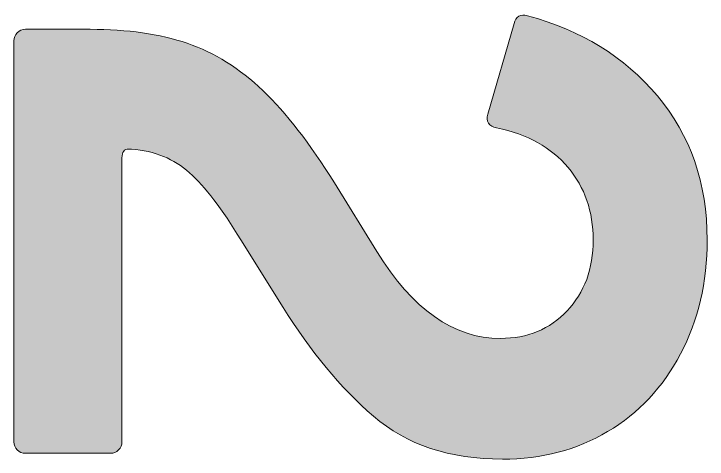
# Model space of a CAD drawing. Header units: millimetres. Extents: x 88.3 to 184.3, y 66.7 to 161.2.
# Drawn here: x 178.17 to 184.25, y 113.9 to 117.8 of the extents above; entities that cross this region are included whole.
import ezdxf

# ---------------------------------------------------------------- set-up
doc = ezdxf.new("R2010")
doc.units = ezdxf.units.MM
doc.header["$MEASUREMENT"] = 0
doc.layers.add('Font Engravings', color=7, linetype='Continuous', lineweight=0)

msp = doc.modelspace()

# ---------------------------------------------------------------- hatches: boundary and pattern name
at = {"layer": 'Font Engravings', "true_color": 0x000000, "transparency": 33554687}
h = msp.add_hatch(color=18, dxfattribs=at)
h.dxf.hatch_style = 2
edge = h.paths.add_edge_path()
edge.add_spline(control_points=[(178.2031, 113.9758), (178.1831, 113.9956), (178.1734, 114.0196), (178.1734, 114.0478), (178.1734, 114.0478), (178.1734, 117.5615), (178.1734, 117.5615), (178.1734, 117.5897), (178.1831, 117.6137), (178.2031, 117.6335), (178.2227, 117.6533), (178.2465, 117.6631), (178.2751, 117.6631), (178.2751, 117.6631), (178.8425, 117.6631), (178.8425, 117.6631), (179.1698, 117.6631), (179.4533, 117.6221), (179.6934, 117.5403), (179.9332, 117.4585), (180.1547, 117.3201), (180.3576, 117.1255), (180.5609, 116.9307), (180.7697, 116.6613), (180.9843, 116.3169), (180.9843, 116.3169), (181.3567, 115.7158), (181.3567, 115.7158), (181.6675, 115.2078), (182.0285, 114.9537), (182.4405, 114.9537), (182.6776, 114.9537), (182.8726, 115.0341), (183.0248, 115.195), (183.1771, 115.3559), (183.2536, 115.5633), (183.2536, 115.8174), (183.2536, 116.0658), (183.1799, 116.2775), (183.0331, 116.4523), (182.8863, 116.6273), (182.6776, 116.7431), (182.4068, 116.7994), (182.373, 116.8051), (182.3489, 116.8192), (182.3348, 116.8418), (182.3207, 116.8644), (182.3193, 116.8899), (182.3306, 116.9179), (182.3306, 116.9179), (182.5591, 117.7139), (182.5591, 117.7139), (182.5763, 117.7761), (182.6156, 117.7985), (182.6776, 117.7816), (183.1461, 117.6574), (183.5257, 117.4232), (183.8165, 117.0788), (184.1073, 116.7346), (184.2527, 116.314), (184.2527, 115.8174), (184.2527, 115.4448), (184.1748, 115.1118), (184.0198, 114.8183), (183.8644, 114.5248), (183.6512, 114.2976), (183.3804, 114.1367), (183.1096, 113.9758), (182.8016, 113.8954), (182.4578, 113.8954), (181.9947, 113.8954), (181.6179, 114.0211), (181.3271, 114.2721), (181.0363, 114.5234), (180.7728, 114.8409), (180.5354, 115.2247), (180.5354, 115.2247), (180.1633, 115.8174), (180.1633, 115.8174), (179.9993, 116.0882), (179.8498, 116.2844), (179.7144, 116.4058), (179.579, 116.5273), (179.4095, 116.5963), (179.2063, 116.6132), (179.2063, 116.6132), (179.1808, 116.6132), (179.1808, 116.6132), (179.1415, 116.6132), (179.1215, 116.5877), (179.1215, 116.5371), (179.1215, 116.5371), (179.1215, 114.0478), (179.1215, 114.0478), (179.1215, 114.0196), (179.1119, 113.9956), (179.0919, 113.9758), (179.0723, 113.9562), (179.0485, 113.9462), (179.0203, 113.9462), (179.0203, 113.9462), (178.2751, 113.9462), (178.2751, 113.9462), (178.2465, 113.9462), (178.2227, 113.9562), (178.2031, 113.9758)], knot_values=[0, 0, 0, 0, 1, 1, 1, 2, 2, 2, 3, 3, 3, 4, 4, 4, 5, 5, 5, 6, 6, 6, 7, 7, 7, 8, 8, 8, 9, 9, 9, 10, 10, 10, 11, 11, 11, 12, 12, 12, 13, 13, 13, 14, 14, 14, 15, 15, 15, 16, 16, 16, 17, 17, 17, 18, 18, 18, 19, 19, 19, 20, 20, 20, 21, 21, 21, 22, 22, 22, 23, 23, 23, 24, 24, 24, 25, 25, 25, 26, 26, 26, 27, 27, 27, 28, 28, 28, 29, 29, 29, 30, 30, 30, 31, 31, 31, 32, 32, 32, 33, 33, 33, 34, 34, 34, 35, 35, 35, 35], degree=3, periodic=0)

# ---------------------------------------------------------------- linework, layer by layer
at = {"layer": 'Font Engravings'}
msp.add_open_spline([(178.2031, 113.9758), (178.1831, 113.9956), (178.1734, 114.0196), (178.1734, 114.0478), (178.1734, 114.0478), (178.1734, 117.5615), (178.1734, 117.5615), (178.1734, 117.5897), (178.1831, 117.6137), (178.2031, 117.6335), (178.2227, 117.6533), (178.2465, 117.6631), (178.2751, 117.6631), (178.2751, 117.6631), (178.8425, 117.6631), (178.8425, 117.6631), (179.1698, 117.6631), (179.4533, 117.6221), (179.6934, 117.5403), (179.9332, 117.4585), (180.1547, 117.3201), (180.3576, 117.1255), (180.5609, 116.9307), (180.7697, 116.6613), (180.9843, 116.3169), (180.9843, 116.3169), (181.3567, 115.7158), (181.3567, 115.7158), (181.6675, 115.2078), (182.0285, 114.9537), (182.4405, 114.9537), (182.6776, 114.9537), (182.8726, 115.0341), (183.0248, 115.195), (183.1771, 115.3559), (183.2536, 115.5633), (183.2536, 115.8174), (183.2536, 116.0658), (183.1799, 116.2775), (183.0331, 116.4523), (182.8863, 116.6273), (182.6776, 116.7431), (182.4068, 116.7994), (182.373, 116.8051), (182.3489, 116.8192), (182.3348, 116.8418), (182.3207, 116.8644), (182.3193, 116.8899), (182.3306, 116.9179), (182.3306, 116.9179), (182.5591, 117.7139), (182.5591, 117.7139), (182.5763, 117.7761), (182.6156, 117.7985), (182.6776, 117.7816), (183.1461, 117.6574), (183.5257, 117.4232), (183.8165, 117.0788), (184.1073, 116.7346), (184.2527, 116.314), (184.2527, 115.8174), (184.2527, 115.4448), (184.1748, 115.1118), (184.0198, 114.8183), (183.8644, 114.5248), (183.6512, 114.2976), (183.3804, 114.1367), (183.1096, 113.9758), (182.8016, 113.8954), (182.4578, 113.8954), (181.9947, 113.8954), (181.6179, 114.0211), (181.3271, 114.2721), (181.0363, 114.5234), (180.7728, 114.8409), (180.5354, 115.2247), (180.5354, 115.2247), (180.1633, 115.8174), (180.1633, 115.8174), (179.9993, 116.0882), (179.8498, 116.2844), (179.7144, 116.4058), (179.579, 116.5273), (179.4095, 116.5963), (179.2063, 116.6132), (179.2063, 116.6132), (179.1808, 116.6132), (179.1808, 116.6132), (179.1415, 116.6132), (179.1215, 116.5877), (179.1215, 116.5371), (179.1215, 116.5371), (179.1215, 114.0478), (179.1215, 114.0478), (179.1215, 114.0196), (179.1119, 113.9956), (179.0919, 113.9758), (179.0723, 113.9562), (179.0485, 113.9462), (179.0203, 113.9462), (179.0203, 113.9462), (178.2751, 113.9462), (178.2751, 113.9462), (178.2465, 113.9462), (178.2227, 113.9562), (178.2031, 113.9758)], degree=3, knots=[0, 0, 0, 0, 1, 1, 1, 2, 2, 2, 3, 3, 3, 4, 4, 4, 5, 5, 5, 6, 6, 6, 7, 7, 7, 8, 8, 8, 9, 9, 9, 10, 10, 10, 11, 11, 11, 12, 12, 12, 13, 13, 13, 14, 14, 14, 15, 15, 15, 16, 16, 16, 17, 17, 17, 18, 18, 18, 19, 19, 19, 20, 20, 20, 21, 21, 21, 22, 22, 22, 23, 23, 23, 24, 24, 24, 25, 25, 25, 26, 26, 26, 27, 27, 27, 28, 28, 28, 29, 29, 29, 30, 30, 30, 31, 31, 31, 32, 32, 32, 33, 33, 33, 34, 34, 34, 35, 35, 35, 35], dxfattribs=at)

doc.saveas('drawing.dxf')
